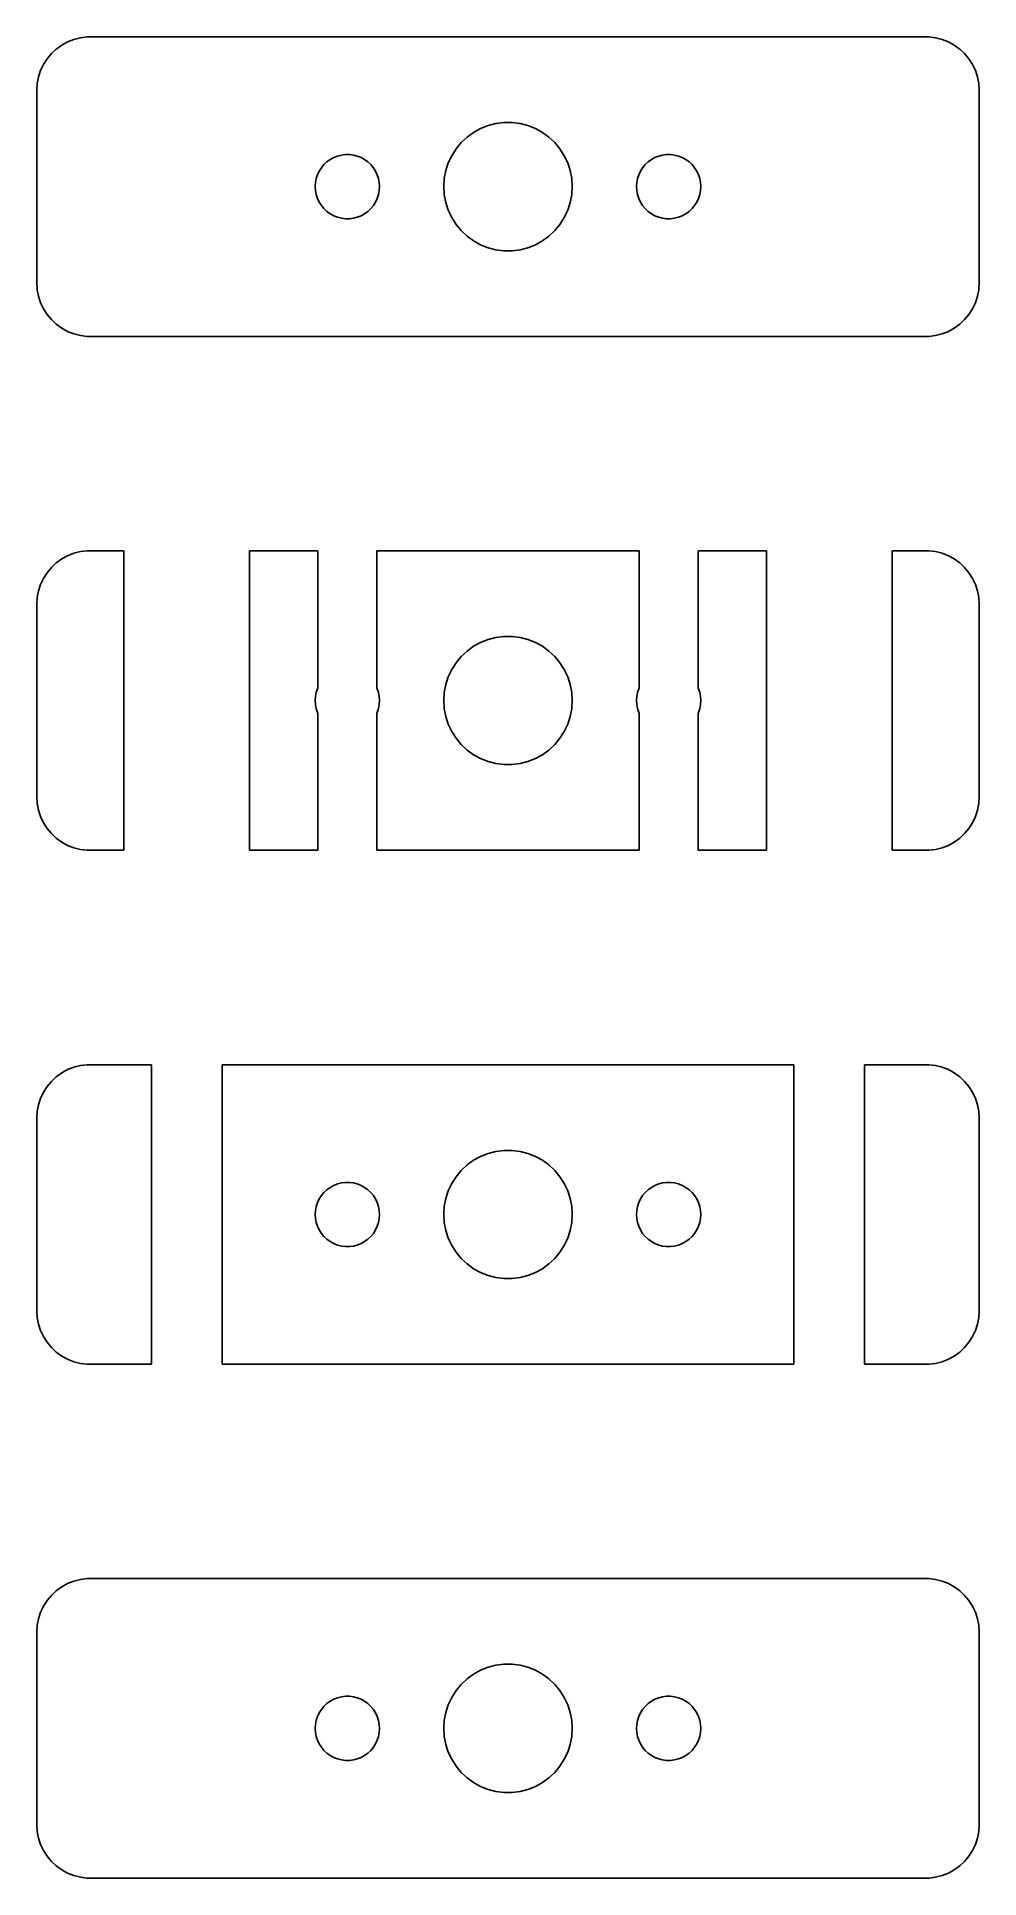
# Model space of a CAD drawing. Header units: metres. Extents: x -22 to 22, y -7 to 79.
import ezdxf

# ---------------------------------------------------------------- set-up
doc = ezdxf.new("R2010")
doc.units = ezdxf.units.M

msp = doc.modelspace()

# ---------------------------------------------------------------- linework, layer by layer
for p, q in [((-21.0936, 78.4263), (-21.3224, 78.2114)), ((-20.8396, 78.6108), (-21.0936, 78.4263)), ((-20.5644, 78.7621), (-20.8396, 78.6108)), ((-20.2725, 78.8776), (-20.5644, 78.7621)), ((-19.9684, 78.9557), (-20.2725, 78.8776)), ((-19.657, 78.9951), (-19.9684, 78.9557)), ((19.657, 78.9951), (-19.657, 78.9951)), ((19.9684, 78.9557), (19.657, 78.9951)), ((20.2725, 78.8776), (19.9684, 78.9557)), ((20.5644, 78.7621), (20.2725, 78.8776)), ((20.8396, 78.6108), (20.5644, 78.7621)), ((21.0936, 78.4263), (20.8396, 78.6108)), ((21.3224, 78.2114), (21.0936, 78.4263)), ((-21.8244, 77.4203), (-21.9214, 77.1217)), ((-21.6908, 77.7044), (-21.8244, 77.4203)), ((-21.5225, 77.9695), (-21.6908, 77.7044)), ((-21.3224, 78.2114), (-21.5225, 77.9695)), ((21.5225, 77.9695), (21.3224, 78.2114)), ((21.6908, 77.7044), (21.5225, 77.9695)), ((21.8244, 77.4203), (21.6908, 77.7044)), ((21.9214, 77.1217), (21.8244, 77.4203)), ((-21.9803, 76.8133), (-22, 76.5)), ((-21.9214, 77.1217), (-21.9803, 76.8133)), ((21.9803, 76.8133), (21.9214, 77.1217)), ((22, 76.5), (21.9803, 76.8133)), ((-22, 76.5), (-22, 67.5)), ((22, 67.5), (22, 76.5)), ((-1.27733, 74.7145), (-0.927048, 74.8532)), ((-0.927048, 74.8532), (-0.562134, 74.9469)), ((-0.562134, 74.9469), (-0.18837, 74.9941)), ((-0.18837, 74.9941), (0.18837, 74.9941)), ((0.18837, 74.9941), (0.562134, 74.9469)), ((0.562134, 74.9469), (0.927048, 74.8532)), ((0.927048, 74.8532), (1.27733, 74.7145)), ((-2.42705, 73.7634), (-2.1869, 74.0536)), ((-2.1869, 74.0536), (-1.91226, 74.3115)), ((-1.91226, 74.3115), (-1.60747, 74.533)), ((-1.60747, 74.533), (-1.27733, 74.7145)), ((1.27733, 74.7145), (1.60747, 74.533)), ((1.60747, 74.533), (1.91226, 74.3115)), ((1.91226, 74.3115), (2.1869, 74.0536)), ((2.1869, 74.0536), (2.42705, 73.7634)), ((-8.59344, 73.0268), (-8.45613, 73.1558)), ((-8.45613, 73.1558), (-8.30373, 73.2665)), ((-8.30373, 73.2665), (-8.13866, 73.3572)), ((-8.13866, 73.3572), (-7.96352, 73.4266)), ((-7.96352, 73.4266), (-7.78107, 73.4734)), ((-7.78107, 73.4734), (-7.59418, 73.497)), ((-7.59418, 73.497), (-7.40581, 73.497)), ((-7.40581, 73.497), (-7.21892, 73.4734)), ((-7.21892, 73.4734), (-7.03647, 73.4266)), ((-7.03647, 73.4266), (-6.86133, 73.3572)), ((-6.86133, 73.3572), (-6.69626, 73.2665)), ((-6.69626, 73.2665), (-6.54385, 73.1558)), ((-6.54385, 73.1558), (-6.40654, 73.0268)), ((-2.90575, 72.7461), (-2.78932, 73.1044)), ((-2.78932, 73.1044), (-2.62891, 73.4453)), ((-2.62891, 73.4453), (-2.42705, 73.7634)), ((2.42705, 73.7634), (2.62891, 73.4453)), ((2.62891, 73.4453), (2.78932, 73.1044)), ((2.78932, 73.1044), (2.90575, 72.7461)), ((6.40654, 73.0268), (6.54385, 73.1558)), ((6.54385, 73.1558), (6.69626, 73.2665)), ((6.69626, 73.2665), (6.86133, 73.3572)), ((6.86133, 73.3572), (7.03647, 73.4266)), ((7.03647, 73.4266), (7.21892, 73.4734)), ((7.21892, 73.4734), (7.40581, 73.497)), ((7.40581, 73.497), (7.59418, 73.497)), ((7.59418, 73.497), (7.78107, 73.4734)), ((7.78107, 73.4734), (7.96352, 73.4266)), ((7.96352, 73.4266), (8.13866, 73.3572)), ((8.13866, 73.3572), (8.30373, 73.2665)), ((8.30373, 73.2665), (8.45613, 73.1558)), ((8.45613, 73.1558), (8.59344, 73.0268)), ((-8.98816, 72.188), (-8.95287, 72.373)), ((-8.95287, 72.373), (-8.89465, 72.5522)), ((-8.89465, 72.5522), (-8.81445, 72.7226)), ((-8.81445, 72.7226), (-8.71352, 72.8817)), ((-8.71352, 72.8817), (-8.59344, 73.0268)), ((-6.40654, 73.0268), (-6.28647, 72.8817)), ((-6.28647, 72.8817), (-6.18553, 72.7226)), ((-6.18553, 72.7226), (-6.10533, 72.5522)), ((-6.10533, 72.5522), (-6.04712, 72.373)), ((-6.04712, 72.373), (-6.01183, 72.188)), ((-3, 72), (-2.97633, 72.376)), ((-2.97633, 72.376), (-2.90575, 72.7461)), ((2.90575, 72.7461), (2.97633, 72.376)), ((2.97633, 72.376), (3, 72)), ((6.01183, 72.188), (6.04712, 72.373)), ((6.04712, 72.373), (6.10533, 72.5522)), ((6.10533, 72.5522), (6.18553, 72.7226)), ((6.18553, 72.7226), (6.28647, 72.8817)), ((6.28647, 72.8817), (6.40654, 73.0268)), ((8.59344, 73.0268), (8.71352, 72.8817)), ((8.71352, 72.8817), (8.81445, 72.7226)), ((8.81445, 72.7226), (8.89465, 72.5522)), ((8.89465, 72.5522), (8.95287, 72.373)), ((8.95287, 72.373), (8.98816, 72.188)), ((-9, 72), (-8.98816, 72.188)), ((-8.98816, 71.812), (-9, 72)), ((-8.95287, 71.627), (-8.98816, 71.812)), ((-8.89465, 71.4478), (-8.95287, 71.627)), ((-8.81445, 71.2774), (-8.89465, 71.4478)), ((-6.10533, 71.4478), (-6.18553, 71.2774)), ((-6.04712, 71.627), (-6.10533, 71.4478)), ((-6.01183, 71.812), (-6.04712, 71.627)), ((-6.01183, 72.188), (-6, 72)), ((-6, 72), (-6.01183, 71.812)), ((-2.97633, 71.624), (-3, 72)), ((-2.90575, 71.2539), (-2.97633, 71.624)), ((2.97633, 71.624), (2.90575, 71.2539)), ((3, 72), (2.97633, 71.624)), ((6, 72), (6.01183, 72.188)), ((6.01183, 71.812), (6, 72)), ((6.04712, 71.627), (6.01183, 71.812)), ((6.10533, 71.4478), (6.04712, 71.627)), ((6.18553, 71.2774), (6.10533, 71.4478)), ((8.89465, 71.4478), (8.81445, 71.2774)), ((8.95287, 71.627), (8.89465, 71.4478)), ((8.98816, 71.812), (8.95287, 71.627)), ((8.98816, 72.188), (9, 72)), ((9, 72), (8.98816, 71.812)), ((-8.71352, 71.1183), (-8.81445, 71.2774)), ((-8.59344, 70.9732), (-8.71352, 71.1183)), ((-8.45613, 70.8442), (-8.59344, 70.9732)), ((-8.30373, 70.7335), (-8.45613, 70.8442)), ((-8.13866, 70.6428), (-8.30373, 70.7335)), ((-7.96352, 70.5734), (-8.13866, 70.6428)), ((-7.78107, 70.5266), (-7.96352, 70.5734)), ((-7.59418, 70.503), (-7.78107, 70.5266)), ((-7.21892, 70.5266), (-7.40581, 70.503)), ((-7.03647, 70.5734), (-7.21892, 70.5266)), ((-6.86133, 70.6428), (-7.03647, 70.5734)), ((-6.69626, 70.7335), (-6.86133, 70.6428)), ((-6.54385, 70.8442), (-6.69626, 70.7335)), ((-6.40654, 70.9732), (-6.54385, 70.8442)), ((-6.28647, 71.1183), (-6.40654, 70.9732)), ((-6.18553, 71.2774), (-6.28647, 71.1183)), ((-2.78932, 70.8956), (-2.90575, 71.2539)), ((-2.62891, 70.5547), (-2.78932, 70.8956)), ((-2.42705, 70.2366), (-2.62891, 70.5547)), ((2.62891, 70.5547), (2.42705, 70.2366)), ((2.78932, 70.8956), (2.62891, 70.5547)), ((2.90575, 71.2539), (2.78932, 70.8956)), ((6.28647, 71.1183), (6.18553, 71.2774)), ((6.40654, 70.9732), (6.28647, 71.1183)), ((6.54385, 70.8442), (6.40654, 70.9732)), ((6.69626, 70.7335), (6.54385, 70.8442)), ((6.86133, 70.6428), (6.69626, 70.7335)), ((7.03647, 70.5734), (6.86133, 70.6428)), ((7.21892, 70.5266), (7.03647, 70.5734)), ((7.40581, 70.503), (7.21892, 70.5266)), ((7.78107, 70.5266), (7.59418, 70.503)), ((7.96352, 70.5734), (7.78107, 70.5266)), ((8.13866, 70.6428), (7.96352, 70.5734)), ((8.30373, 70.7335), (8.13866, 70.6428)), ((8.45613, 70.8442), (8.30373, 70.7335)), ((8.59344, 70.9732), (8.45613, 70.8442)), ((8.71352, 71.1183), (8.59344, 70.9732)), ((8.81445, 71.2774), (8.71352, 71.1183)), ((-7.40581, 70.503), (-7.59418, 70.503)), ((-2.1869, 69.9464), (-2.42705, 70.2366)), ((-1.91226, 69.6885), (-2.1869, 69.9464)), ((-1.60747, 69.467), (-1.91226, 69.6885)), ((1.91226, 69.6885), (1.60747, 69.467)), ((2.1869, 69.9464), (1.91226, 69.6885)), ((2.42705, 70.2366), (2.1869, 69.9464)), ((7.59418, 70.503), (7.40581, 70.503)), ((-1.27733, 69.2855), (-1.60747, 69.467)), ((-0.927048, 69.1468), (-1.27733, 69.2855)), ((-0.562134, 69.0531), (-0.927048, 69.1468)), ((-0.18837, 69.0059), (-0.562134, 69.0531)), ((0.18837, 69.0059), (-0.18837, 69.0059)), ((0.562134, 69.0531), (0.18837, 69.0059)), ((0.927048, 69.1468), (0.562134, 69.0531)), ((1.27733, 69.2855), (0.927048, 69.1468)), ((1.60747, 69.467), (1.27733, 69.2855)), ((-22, 67.5), (-21.9803, 67.1867)), ((-21.9803, 67.1867), (-21.9214, 66.8783)), ((21.9214, 66.8783), (21.9803, 67.1867)), ((21.9803, 67.1867), (22, 67.5)), ((-21.9214, 66.8783), (-21.8244, 66.5797)), ((-21.8244, 66.5797), (-21.6908, 66.2956)), ((-21.6908, 66.2956), (-21.5225, 66.0305)), ((21.5225, 66.0305), (21.6908, 66.2956)), ((21.6908, 66.2956), (21.8244, 66.5797)), ((21.8244, 66.5797), (21.9214, 66.8783)), ((-21.5225, 66.0305), (-21.3224, 65.7886)), ((-21.3224, 65.7886), (-21.0936, 65.5737)), ((-21.0936, 65.5737), (-20.8396, 65.3892)), ((-20.8396, 65.3892), (-20.5644, 65.2379)), ((20.5644, 65.2379), (20.8396, 65.3892)), ((20.8396, 65.3892), (21.0936, 65.5737)), ((21.0936, 65.5737), (21.3224, 65.7886)), ((21.3224, 65.7886), (21.5225, 66.0305)), ((-20.5644, 65.2379), (-20.2725, 65.1224)), ((-20.2725, 65.1224), (-19.9684, 65.0443)), ((-19.9684, 65.0443), (-19.657, 65.0049)), ((-19.657, 65.0049), (19.657, 65.0049)), ((19.657, 65.0049), (19.9684, 65.0443)), ((19.9684, 65.0443), (20.2725, 65.1224)), ((20.2725, 65.1224), (20.5644, 65.2379)), ((-21.3224, 54.2114), (-21.5225, 53.9695)), ((-21.0936, 54.4263), (-21.3224, 54.2114)), ((-20.8396, 54.6108), (-21.0936, 54.4263)), ((-20.5644, 54.7621), (-20.8396, 54.6108)), ((-20.2725, 54.8776), (-20.5644, 54.7621)), ((-19.9684, 54.9557), (-20.2725, 54.8776)), ((-19.657, 54.9951), (-19.9684, 54.9557)), ((-17.9336, 54.9951), (-19.657, 54.9951)), ((-17.9336, 41.0049), (-17.9336, 54.9951)), ((-8.87216, 54.9951), (-12.0664, 54.9951)), ((-12.0664, 54.9951), (-12.0664, 41.0049)), ((-8.87216, 48.6), (-8.87216, 54.9951)), ((6.12782, 54.9951), (-6.12782, 54.9951)), ((-6.12782, 54.9951), (-6.12782, 48.6)), ((6.12782, 48.6), (6.12782, 54.9951)), ((12.0664, 54.9951), (8.87216, 54.9951)), ((8.87216, 54.9951), (8.87216, 48.6)), ((12.0664, 41.0049), (12.0664, 54.9951)), ((19.657, 54.9951), (17.9336, 54.9951)), ((17.9336, 54.9951), (17.9336, 41.0049)), ((19.9684, 54.9557), (19.657, 54.9951)), ((20.2725, 54.8776), (19.9684, 54.9557)), ((20.5644, 54.7621), (20.2725, 54.8776)), ((20.8396, 54.6108), (20.5644, 54.7621)), ((21.0936, 54.4263), (20.8396, 54.6108)), ((21.3224, 54.2114), (21.0936, 54.4263)), ((21.5225, 53.9695), (21.3224, 54.2114)), ((-21.8244, 53.4203), (-21.9214, 53.1217)), ((-21.6908, 53.7044), (-21.8244, 53.4203)), ((-21.5225, 53.9695), (-21.6908, 53.7044)), ((21.6908, 53.7044), (21.5225, 53.9695)), ((21.8244, 53.4203), (21.6908, 53.7044)), ((21.9214, 53.1217), (21.8244, 53.4203)), ((-21.9803, 52.8133), (-22, 52.5)), ((-22, 52.5), (-22, 43.5)), ((-21.9214, 53.1217), (-21.9803, 52.8133)), ((21.9803, 52.8133), (21.9214, 53.1217)), ((22, 52.5), (21.9803, 52.8133)), ((22, 43.5), (22, 52.5)), ((-1.27733, 50.7145), (-0.927048, 50.8532)), ((-0.927048, 50.8532), (-0.562134, 50.9469)), ((-0.562134, 50.9469), (-0.18837, 50.9941)), ((-0.18837, 50.9941), (0.18837, 50.9941)), ((0.18837, 50.9941), (0.562134, 50.9469)), ((0.562134, 50.9469), (0.927048, 50.8532)), ((0.927048, 50.8532), (1.27733, 50.7145)), ((-2.42705, 49.7634), (-2.1869, 50.0536)), ((-2.1869, 50.0536), (-1.91226, 50.3115)), ((-1.91226, 50.3115), (-1.60747, 50.533)), ((-1.60747, 50.533), (-1.27733, 50.7145)), ((1.27733, 50.7145), (1.60747, 50.533)), ((1.60747, 50.533), (1.91226, 50.3115)), ((1.91226, 50.3115), (2.1869, 50.0536)), ((2.1869, 50.0536), (2.42705, 49.7634)), ((-2.90575, 48.7461), (-2.78932, 49.1044)), ((-2.78932, 49.1044), (-2.62891, 49.4453)), ((-2.62891, 49.4453), (-2.42705, 49.7634)), ((2.42705, 49.7634), (2.62891, 49.4453)), ((2.62891, 49.4453), (2.78932, 49.1044)), ((2.78932, 49.1044), (2.90575, 48.7461)), ((-9, 48), (-8.98816, 48.188)), ((-8.98816, 48.188), (-8.95287, 48.373)), ((-8.95287, 48.373), (-8.89465, 48.5522)), ((-8.89465, 48.5522), (-8.87216, 48.6)), ((-6.12782, 48.6), (-6.10533, 48.5522)), ((-6.10533, 48.5522), (-6.04712, 48.373)), ((-6.04712, 48.373), (-6.01183, 48.188)), ((-6.01183, 48.188), (-6, 48)), ((-3, 48), (-2.97633, 48.376)), ((-2.97633, 48.376), (-2.90575, 48.7461)), ((2.90575, 48.7461), (2.97633, 48.376)), ((2.97633, 48.376), (3, 48)), ((6, 48), (6.01183, 48.188)), ((6.01183, 48.188), (6.04712, 48.373)), ((6.04712, 48.373), (6.10533, 48.5522)), ((6.10533, 48.5522), (6.12782, 48.6)), ((8.87216, 48.6), (8.89465, 48.5522)), ((8.89465, 48.5522), (8.95287, 48.373)), ((8.95287, 48.373), (8.98816, 48.188)), ((8.98816, 48.188), (9, 48)), ((-8.98816, 47.812), (-9, 48)), ((-8.95287, 47.627), (-8.98816, 47.812)), ((-8.89465, 47.4478), (-8.95287, 47.627)), ((-8.87216, 47.4), (-8.89465, 47.4478)), ((-8.87216, 41.0049), (-8.87216, 47.4)), ((-6.10533, 47.4478), (-6.12782, 47.4)), ((-6.12782, 47.4), (-6.12782, 41.0049)), ((-6.04712, 47.627), (-6.10533, 47.4478)), ((-6.01183, 47.812), (-6.04712, 47.627)), ((-6, 48), (-6.01183, 47.812)), ((-2.97633, 47.624), (-3, 48)), ((-2.90575, 47.2539), (-2.97633, 47.624)), ((2.97633, 47.624), (2.90575, 47.2539)), ((3, 48), (2.97633, 47.624)), ((6.01183, 47.812), (6, 48)), ((6.04712, 47.627), (6.01183, 47.812)), ((6.10533, 47.4478), (6.04712, 47.627)), ((6.12782, 47.4), (6.10533, 47.4478)), ((6.12782, 41.0049), (6.12782, 47.4)), ((8.89465, 47.4478), (8.87216, 47.4)), ((8.87216, 47.4), (8.87216, 41.0049)), ((8.95287, 47.627), (8.89465, 47.4478)), ((8.98816, 47.812), (8.95287, 47.627)), ((9, 48), (8.98816, 47.812)), ((-2.78932, 46.8956), (-2.90575, 47.2539)), ((-2.62891, 46.5547), (-2.78932, 46.8956)), ((-2.42705, 46.2366), (-2.62891, 46.5547)), ((2.62891, 46.5547), (2.42705, 46.2366)), ((2.78932, 46.8956), (2.62891, 46.5547)), ((2.90575, 47.2539), (2.78932, 46.8956)), ((-2.1869, 45.9464), (-2.42705, 46.2366)), ((-1.91226, 45.6885), (-2.1869, 45.9464)), ((-1.60747, 45.467), (-1.91226, 45.6885)), ((1.91226, 45.6885), (1.60747, 45.467)), ((2.1869, 45.9464), (1.91226, 45.6885)), ((2.42705, 46.2366), (2.1869, 45.9464)), ((-1.27733, 45.2855), (-1.60747, 45.467)), ((-0.927048, 45.1468), (-1.27733, 45.2855)), ((-0.562134, 45.0531), (-0.927048, 45.1468)), ((-0.18837, 45.0059), (-0.562134, 45.0531)), ((0.18837, 45.0059), (-0.18837, 45.0059)), ((0.562134, 45.0531), (0.18837, 45.0059)), ((0.927048, 45.1468), (0.562134, 45.0531)), ((1.27733, 45.2855), (0.927048, 45.1468)), ((1.60747, 45.467), (1.27733, 45.2855)), ((-22, 43.5), (-21.9803, 43.1867)), ((-21.9803, 43.1867), (-21.9214, 42.8783)), ((21.9214, 42.8783), (21.9803, 43.1867)), ((21.9803, 43.1867), (22, 43.5)), ((-21.9214, 42.8783), (-21.8244, 42.5797)), ((-21.8244, 42.5797), (-21.6908, 42.2956)), ((-21.6908, 42.2956), (-21.5225, 42.0305)), ((21.5225, 42.0305), (21.6908, 42.2956)), ((21.6908, 42.2956), (21.8244, 42.5797)), ((21.8244, 42.5797), (21.9214, 42.8783)), ((-21.5225, 42.0305), (-21.3224, 41.7886)), ((-21.3224, 41.7886), (-21.0936, 41.5737)), ((-21.0936, 41.5737), (-20.8396, 41.3892)), ((-20.8396, 41.3892), (-20.5644, 41.2379)), ((20.5644, 41.2379), (20.8396, 41.3892)), ((20.8396, 41.3892), (21.0936, 41.5737)), ((21.0936, 41.5737), (21.3224, 41.7886)), ((21.3224, 41.7886), (21.5225, 42.0305)), ((-20.5644, 41.2379), (-20.2725, 41.1224)), ((-20.2725, 41.1224), (-19.9684, 41.0443)), ((-19.9684, 41.0443), (-19.657, 41.0049)), ((-19.657, 41.0049), (-17.9336, 41.0049)), ((-12.0664, 41.0049), (-8.87216, 41.0049)), ((-6.12782, 41.0049), (6.12782, 41.0049)), ((8.87216, 41.0049), (12.0664, 41.0049)), ((17.9336, 41.0049), (19.657, 41.0049)), ((19.657, 41.0049), (19.9684, 41.0443)), ((19.9684, 41.0443), (20.2725, 41.1224)), ((20.2725, 41.1224), (20.5644, 41.2379)), ((-19.657, 30.9951), (-19.9684, 30.9557)), ((-16.6529, 30.9951), (-19.657, 30.9951)), ((-16.6529, 17.0049), (-16.6529, 30.9951)), ((13.3471, 30.9951), (-13.3471, 30.9951)), ((-13.3471, 30.9951), (-13.3471, 17.0049)), ((13.3471, 17.0049), (13.3471, 30.9951)), ((19.657, 30.9951), (16.6529, 30.9951)), ((16.6529, 30.9951), (16.6529, 17.0049)), ((19.9684, 30.9557), (19.657, 30.9951)), ((-21.3224, 30.2114), (-21.5225, 29.9695)), ((-21.0936, 30.4263), (-21.3224, 30.2114)), ((-20.8396, 30.6108), (-21.0936, 30.4263)), ((-20.5644, 30.7621), (-20.8396, 30.6108)), ((-20.2725, 30.8776), (-20.5644, 30.7621)), ((-19.9684, 30.9557), (-20.2725, 30.8776)), ((20.2725, 30.8776), (19.9684, 30.9557)), ((20.5644, 30.7621), (20.2725, 30.8776)), ((20.8396, 30.6108), (20.5644, 30.7621)), ((21.0936, 30.4263), (20.8396, 30.6108)), ((21.3224, 30.2114), (21.0936, 30.4263)), ((21.5225, 29.9695), (21.3224, 30.2114)), ((-21.8244, 29.4203), (-21.9214, 29.1217)), ((-21.6908, 29.7044), (-21.8244, 29.4203)), ((-21.5225, 29.9695), (-21.6908, 29.7044)), ((21.6908, 29.7044), (21.5225, 29.9695)), ((21.8244, 29.4203), (21.6908, 29.7044)), ((21.9214, 29.1217), (21.8244, 29.4203)), ((-21.9803, 28.8133), (-22, 28.5)), ((-22, 28.5), (-22, 19.5)), ((-21.9214, 29.1217), (-21.9803, 28.8133)), ((21.9803, 28.8133), (21.9214, 29.1217)), ((22, 28.5), (21.9803, 28.8133)), ((22, 19.5), (22, 28.5)), ((-1.60747, 26.533), (-1.27733, 26.7145)), ((-1.27733, 26.7145), (-0.927048, 26.8532)), ((-0.927048, 26.8532), (-0.562134, 26.9469)), ((-0.562134, 26.9469), (-0.18837, 26.9941)), ((-0.18837, 26.9941), (0.18837, 26.9941)), ((0.18837, 26.9941), (0.562134, 26.9469)), ((0.562134, 26.9469), (0.927048, 26.8532)), ((0.927048, 26.8532), (1.27733, 26.7145)), ((1.27733, 26.7145), (1.60747, 26.533)), ((-2.42705, 25.7634), (-2.1869, 26.0536)), ((-2.1869, 26.0536), (-1.91226, 26.3115)), ((-1.91226, 26.3115), (-1.60747, 26.533)), ((1.60747, 26.533), (1.91226, 26.3115)), ((1.91226, 26.3115), (2.1869, 26.0536)), ((2.1869, 26.0536), (2.42705, 25.7634)), ((-8.71352, 24.8817), (-8.59344, 25.0268)), ((-8.59344, 25.0268), (-8.45613, 25.1558)), ((-8.45613, 25.1558), (-8.30373, 25.2665)), ((-8.30373, 25.2665), (-8.13866, 25.3572)), ((-8.13866, 25.3572), (-7.96352, 25.4266)), ((-7.96352, 25.4266), (-7.78107, 25.4734)), ((-7.78107, 25.4734), (-7.59418, 25.497)), ((-7.59418, 25.497), (-7.40581, 25.497)), ((-7.40581, 25.497), (-7.21892, 25.4734)), ((-7.21892, 25.4734), (-7.03647, 25.4266)), ((-7.03647, 25.4266), (-6.86133, 25.3572)), ((-6.86133, 25.3572), (-6.69626, 25.2665)), ((-6.69626, 25.2665), (-6.54385, 25.1558)), ((-6.54385, 25.1558), (-6.40654, 25.0268)), ((-6.40654, 25.0268), (-6.28647, 24.8817)), ((-2.90575, 24.7461), (-2.78932, 25.1044)), ((-2.78932, 25.1044), (-2.62891, 25.4453)), ((-2.62891, 25.4453), (-2.42705, 25.7634)), ((2.42705, 25.7634), (2.62891, 25.4453)), ((2.62891, 25.4453), (2.78932, 25.1044)), ((2.78932, 25.1044), (2.90575, 24.7461)), ((6.28647, 24.8817), (6.40654, 25.0268)), ((6.40654, 25.0268), (6.54385, 25.1558)), ((6.54385, 25.1558), (6.69626, 25.2665)), ((6.69626, 25.2665), (6.86133, 25.3572)), ((6.86133, 25.3572), (7.03647, 25.4266)), ((7.03647, 25.4266), (7.21892, 25.4734)), ((7.21892, 25.4734), (7.40581, 25.497)), ((7.40581, 25.497), (7.59418, 25.497)), ((7.59418, 25.497), (7.78107, 25.4734)), ((7.78107, 25.4734), (7.96352, 25.4266)), ((7.96352, 25.4266), (8.13866, 25.3572)), ((8.13866, 25.3572), (8.30373, 25.2665)), ((8.30373, 25.2665), (8.45613, 25.1558)), ((8.45613, 25.1558), (8.59344, 25.0268)), ((8.59344, 25.0268), (8.71352, 24.8817)), ((-9, 24), (-8.98816, 24.188)), ((-8.98816, 24.188), (-8.95287, 24.373)), ((-8.95287, 24.373), (-8.89465, 24.5522)), ((-8.89465, 24.5522), (-8.81445, 24.7226)), ((-8.81445, 24.7226), (-8.71352, 24.8817)), ((-6.28647, 24.8817), (-6.18553, 24.7226)), ((-6.18553, 24.7226), (-6.10533, 24.5522)), ((-6.10533, 24.5522), (-6.04712, 24.373)), ((-6.04712, 24.373), (-6.01183, 24.188)), ((-6.01183, 24.188), (-6, 24)), ((-3, 24), (-2.97633, 24.376)), ((-2.97633, 24.376), (-2.90575, 24.7461)), ((2.90575, 24.7461), (2.97633, 24.376)), ((2.97633, 24.376), (3, 24)), ((6, 24), (6.01183, 24.188)), ((6.01183, 24.188), (6.04712, 24.373)), ((6.04712, 24.373), (6.10533, 24.5522)), ((6.10533, 24.5522), (6.18553, 24.7226)), ((6.18553, 24.7226), (6.28647, 24.8817)), ((8.71352, 24.8817), (8.81445, 24.7226)), ((8.81445, 24.7226), (8.89465, 24.5522)), ((8.89465, 24.5522), (8.95287, 24.373)), ((8.95287, 24.373), (8.98816, 24.188)), ((8.98816, 24.188), (9, 24)), ((-8.98816, 23.812), (-9, 24)), ((-8.95287, 23.627), (-8.98816, 23.812)), ((-8.89465, 23.4478), (-8.95287, 23.627)), ((-8.81445, 23.2774), (-8.89465, 23.4478)), ((-8.71352, 23.1183), (-8.81445, 23.2774)), ((-6.18553, 23.2774), (-6.28647, 23.1183)), ((-6.10533, 23.4478), (-6.18553, 23.2774)), ((-6.04712, 23.627), (-6.10533, 23.4478)), ((-6.01183, 23.812), (-6.04712, 23.627)), ((-6, 24), (-6.01183, 23.812)), ((-2.97633, 23.624), (-3, 24)), ((-2.90575, 23.2539), (-2.97633, 23.624)), ((-2.78932, 22.8956), (-2.90575, 23.2539)), ((2.90575, 23.2539), (2.78932, 22.8956)), ((2.97633, 23.624), (2.90575, 23.2539)), ((3, 24), (2.97633, 23.624)), ((6.01183, 23.812), (6, 24)), ((6.04712, 23.627), (6.01183, 23.812)), ((6.10533, 23.4478), (6.04712, 23.627)), ((6.18553, 23.2774), (6.10533, 23.4478)), ((6.28647, 23.1183), (6.18553, 23.2774)), ((8.81445, 23.2774), (8.71352, 23.1183)), ((8.89465, 23.4478), (8.81445, 23.2774)), ((8.95287, 23.627), (8.89465, 23.4478)), ((8.98816, 23.812), (8.95287, 23.627)), ((9, 24), (8.98816, 23.812)), ((-8.59344, 22.9732), (-8.71352, 23.1183)), ((-8.45613, 22.8442), (-8.59344, 22.9732)), ((-8.30373, 22.7335), (-8.45613, 22.8442)), ((-8.13866, 22.6428), (-8.30373, 22.7335)), ((-7.96352, 22.5734), (-8.13866, 22.6428)), ((-7.78107, 22.5266), (-7.96352, 22.5734)), ((-7.59418, 22.503), (-7.78107, 22.5266)), ((-7.40581, 22.503), (-7.59418, 22.503)), ((-7.21892, 22.5266), (-7.40581, 22.503)), ((-7.03647, 22.5734), (-7.21892, 22.5266)), ((-6.86133, 22.6428), (-7.03647, 22.5734)), ((-6.69626, 22.7335), (-6.86133, 22.6428)), ((-6.54385, 22.8442), (-6.69626, 22.7335)), ((-6.40654, 22.9732), (-6.54385, 22.8442)), ((-6.28647, 23.1183), (-6.40654, 22.9732)), ((-2.62891, 22.5547), (-2.78932, 22.8956)), ((-2.42705, 22.2366), (-2.62891, 22.5547)), ((2.62891, 22.5547), (2.42705, 22.2366)), ((2.78932, 22.8956), (2.62891, 22.5547)), ((6.40654, 22.9732), (6.28647, 23.1183)), ((6.54385, 22.8442), (6.40654, 22.9732)), ((6.69626, 22.7335), (6.54385, 22.8442)), ((6.86133, 22.6428), (6.69626, 22.7335)), ((7.03647, 22.5734), (6.86133, 22.6428)), ((7.21892, 22.5266), (7.03647, 22.5734)), ((7.40581, 22.503), (7.21892, 22.5266)), ((7.59418, 22.503), (7.40581, 22.503)), ((7.78107, 22.5266), (7.59418, 22.503)), ((7.96352, 22.5734), (7.78107, 22.5266)), ((8.13866, 22.6428), (7.96352, 22.5734)), ((8.30373, 22.7335), (8.13866, 22.6428)), ((8.45613, 22.8442), (8.30373, 22.7335)), ((8.59344, 22.9732), (8.45613, 22.8442)), ((8.71352, 23.1183), (8.59344, 22.9732)), ((-2.1869, 21.9464), (-2.42705, 22.2366)), ((-1.91226, 21.6885), (-2.1869, 21.9464)), ((-1.60747, 21.467), (-1.91226, 21.6885)), ((1.91226, 21.6885), (1.60747, 21.467)), ((2.1869, 21.9464), (1.91226, 21.6885)), ((2.42705, 22.2366), (2.1869, 21.9464)), ((-1.27733, 21.2855), (-1.60747, 21.467)), ((-0.927048, 21.1468), (-1.27733, 21.2855)), ((-0.562134, 21.0531), (-0.927048, 21.1468)), ((-0.18837, 21.0059), (-0.562134, 21.0531)), ((0.18837, 21.0059), (-0.18837, 21.0059)), ((0.562134, 21.0531), (0.18837, 21.0059)), ((0.927048, 21.1468), (0.562134, 21.0531)), ((1.27733, 21.2855), (0.927048, 21.1468)), ((1.60747, 21.467), (1.27733, 21.2855)), ((-22, 19.5), (-21.9803, 19.1867)), ((-21.9803, 19.1867), (-21.9214, 18.8783)), ((21.9214, 18.8783), (21.9803, 19.1867)), ((21.9803, 19.1867), (22, 19.5)), ((-21.9214, 18.8783), (-21.8244, 18.5797)), ((-21.8244, 18.5797), (-21.6908, 18.2956)), ((-21.6908, 18.2956), (-21.5225, 18.0305)), ((21.5225, 18.0305), (21.6908, 18.2956)), ((21.6908, 18.2956), (21.8244, 18.5797)), ((21.8244, 18.5797), (21.9214, 18.8783)), ((-21.5225, 18.0305), (-21.3224, 17.7886)), ((-21.3224, 17.7886), (-21.0936, 17.5737)), ((-21.0936, 17.5737), (-20.8396, 17.3892)), ((-20.8396, 17.3892), (-20.5644, 17.2379)), ((-20.5644, 17.2379), (-20.2725, 17.1224)), ((20.2725, 17.1224), (20.5644, 17.2379)), ((20.5644, 17.2379), (20.8396, 17.3892)), ((20.8396, 17.3892), (21.0936, 17.5737)), ((21.0936, 17.5737), (21.3224, 17.7886)), ((21.3224, 17.7886), (21.5225, 18.0305)), ((-20.2725, 17.1224), (-19.9684, 17.0443)), ((-19.9684, 17.0443), (-19.657, 17.0049)), ((-19.657, 17.0049), (-16.6529, 17.0049)), ((-13.3471, 17.0049), (13.3471, 17.0049)), ((16.6529, 17.0049), (19.657, 17.0049)), ((19.657, 17.0049), (19.9684, 17.0443)), ((19.9684, 17.0443), (20.2725, 17.1224)), ((-19.9684, 6.9557), (-20.2725, 6.87764)), ((-19.657, 6.99506), (-19.9684, 6.9557)), ((19.657, 6.99506), (-19.657, 6.99506)), ((19.9684, 6.9557), (19.657, 6.99506)), ((20.2725, 6.87764), (19.9684, 6.9557)), ((-21.3224, 6.21136), (-21.5225, 5.96945)), ((-21.0936, 6.42627), (-21.3224, 6.21136)), ((-20.8396, 6.61081), (-21.0936, 6.42627)), ((-20.5644, 6.76205), (-20.8396, 6.61081)), ((-20.2725, 6.87764), (-20.5644, 6.76205)), ((20.5644, 6.76205), (20.2725, 6.87764)), ((20.8396, 6.61081), (20.5644, 6.76205)), ((21.0936, 6.42627), (20.8396, 6.61081)), ((21.3224, 6.21136), (21.0936, 6.42627)), ((21.5225, 5.96945), (21.3224, 6.21136)), ((-21.8244, 5.4203), (-21.9214, 5.12172)), ((-21.6908, 5.70438), (-21.8244, 5.4203)), ((-21.5225, 5.96945), (-21.6908, 5.70438)), ((21.6908, 5.70438), (21.5225, 5.96945)), ((21.8244, 5.4203), (21.6908, 5.70438)), ((21.9214, 5.12172), (21.8244, 5.4203)), ((-21.9803, 4.81332), (-22, 4.5)), ((-22, 4.5), (-22, -4.5)), ((-21.9214, 5.12172), (-21.9803, 4.81332)), ((21.9803, 4.81332), (21.9214, 5.12172)), ((22, 4.5), (21.9803, 4.81332)), ((22, -4.5), (22, 4.5)), ((-1.60747, 2.53297), (-1.27733, 2.71448)), ((-1.27733, 2.71448), (-0.927048, 2.85316)), ((-0.927048, 2.85316), (-0.562134, 2.94685)), ((-0.562134, 2.94685), (-0.18837, 2.99408)), ((-0.18837, 2.99408), (0.18837, 2.99408)), ((0.18837, 2.99408), (0.562134, 2.94685)), ((0.562134, 2.94685), (0.927048, 2.85316)), ((0.927048, 2.85316), (1.27733, 2.71448)), ((1.27733, 2.71448), (1.60747, 2.53297)), ((-2.62891, 1.44525), (-2.42705, 1.76335)), ((-2.42705, 1.76335), (-2.1869, 2.05363)), ((-2.1869, 2.05363), (-1.91226, 2.31154)), ((-1.91226, 2.31154), (-1.60747, 2.53297)), ((1.60747, 2.53297), (1.91226, 2.31154)), ((1.91226, 2.31154), (2.1869, 2.05363)), ((2.1869, 2.05363), (2.42705, 1.76335)), ((2.42705, 1.76335), (2.62891, 1.44525)), ((-8.81445, 0.722626), (-8.71352, 0.881668)), ((-8.71352, 0.881668), (-8.59344, 1.02681)), ((-8.59344, 1.02681), (-8.45613, 1.15576)), ((-8.45613, 1.15576), (-8.30373, 1.26648)), ((-8.30373, 1.26648), (-8.13866, 1.35724)), ((-8.13866, 1.35724), (-7.96352, 1.42657)), ((-7.96352, 1.42657), (-7.78107, 1.47342)), ((-7.78107, 1.47342), (-7.59418, 1.49704)), ((-7.59418, 1.49704), (-7.40581, 1.49704)), ((-7.40581, 1.49704), (-7.21892, 1.47342)), ((-7.21892, 1.47342), (-7.03647, 1.42657)), ((-7.03647, 1.42657), (-6.86133, 1.35724)), ((-6.86133, 1.35724), (-6.69626, 1.26648)), ((-6.69626, 1.26648), (-6.54385, 1.15576)), ((-6.54385, 1.15576), (-6.40654, 1.02681)), ((-6.40654, 1.02681), (-6.28647, 0.881668)), ((-6.28647, 0.881668), (-6.18553, 0.722626)), ((-2.90575, 0.746063), (-2.78932, 1.10437)), ((-2.78932, 1.10437), (-2.62891, 1.44525)), ((2.62891, 1.44525), (2.78932, 1.10437)), ((2.78932, 1.10437), (2.90575, 0.746063)), ((6.18553, 0.722626), (6.28647, 0.881668)), ((6.28647, 0.881668), (6.40654, 1.02681)), ((6.40654, 1.02681), (6.54385, 1.15576)), ((6.54385, 1.15576), (6.69626, 1.26648)), ((6.69626, 1.26648), (6.86133, 1.35724)), ((6.86133, 1.35724), (7.03647, 1.42657)), ((7.03647, 1.42657), (7.21892, 1.47342)), ((7.21892, 1.47342), (7.40581, 1.49704)), ((7.40581, 1.49704), (7.59418, 1.49704)), ((7.59418, 1.49704), (7.78107, 1.47342)), ((7.78107, 1.47342), (7.96352, 1.42657)), ((7.96352, 1.42657), (8.13866, 1.35724)), ((8.13866, 1.35724), (8.30373, 1.26648)), ((8.30373, 1.26648), (8.45613, 1.15576)), ((8.45613, 1.15576), (8.59344, 1.02681)), ((8.59344, 1.02681), (8.71352, 0.881668)), ((8.71352, 0.881668), (8.81445, 0.722626)), ((-9, 0), (-8.98816, 0.187988)), ((-8.98816, -0.187988), (-9, 0)), ((-8.98816, 0.187988), (-8.95287, 0.373032)), ((-8.95287, 0.373032), (-8.89465, 0.552185)), ((-8.89465, 0.552185), (-8.81445, 0.722626)), ((-6.18553, 0.722626), (-6.10533, 0.552185)), ((-6.10533, 0.552185), (-6.04712, 0.373032)), ((-6.04712, 0.373032), (-6.01183, 0.187988)), ((-6.01183, 0.187988), (-6, 0)), ((-6, 0), (-6.01183, -0.187988)), ((-3, 0), (-2.97633, 0.375992)), ((-2.97633, -0.375992), (-3, 0)), ((-2.97633, 0.375992), (-2.90575, 0.746063)), ((2.90575, 0.746063), (2.97633, 0.375992)), ((2.97633, 0.375992), (3, 0)), ((3, 0), (2.97633, -0.375992)), ((6, 0), (6.01183, 0.187988)), ((6.01183, -0.187988), (6, 0)), ((6.01183, 0.187988), (6.04712, 0.373032)), ((6.04712, 0.373032), (6.10533, 0.552185)), ((6.10533, 0.552185), (6.18553, 0.722626)), ((8.81445, 0.722626), (8.89465, 0.552185)), ((8.89465, 0.552185), (8.95287, 0.373032)), ((8.95287, 0.373032), (8.98816, 0.187988)), ((8.98816, 0.187988), (9, 0)), ((9, 0), (8.98816, -0.187988)), ((-8.95287, -0.373032), (-8.98816, -0.187988)), ((-8.89465, -0.552185), (-8.95287, -0.373032)), ((-8.81445, -0.722626), (-8.89465, -0.552185)), ((-8.71352, -0.881668), (-8.81445, -0.722626)), ((-6.18553, -0.722626), (-6.28647, -0.881668)), ((-6.10533, -0.552185), (-6.18553, -0.722626)), ((-6.04712, -0.373032), (-6.10533, -0.552185)), ((-6.01183, -0.187988), (-6.04712, -0.373032)), ((-2.90575, -0.746063), (-2.97633, -0.375992)), ((-2.78932, -1.10437), (-2.90575, -0.746063)), ((2.90575, -0.746063), (2.78932, -1.10437)), ((2.97633, -0.375992), (2.90575, -0.746063)), ((6.04712, -0.373032), (6.01183, -0.187988)), ((6.10533, -0.552185), (6.04712, -0.373032)), ((6.18553, -0.722626), (6.10533, -0.552185)), ((6.28647, -0.881668), (6.18553, -0.722626)), ((8.81445, -0.722626), (8.71352, -0.881668)), ((8.89465, -0.552185), (8.81445, -0.722626)), ((8.95287, -0.373032), (8.89465, -0.552185)), ((8.98816, -0.187988), (8.95287, -0.373032)), ((-8.59344, -1.02681), (-8.71352, -0.881668)), ((-8.45613, -1.15576), (-8.59344, -1.02681)), ((-8.30373, -1.26648), (-8.45613, -1.15576)), ((-8.13866, -1.35724), (-8.30373, -1.26648)), ((-7.96352, -1.42657), (-8.13866, -1.35724)), ((-7.78107, -1.47342), (-7.96352, -1.42657)), ((-7.59418, -1.49704), (-7.78107, -1.47342)), ((-7.40581, -1.49704), (-7.59418, -1.49704)), ((-7.21892, -1.47342), (-7.40581, -1.49704)), ((-7.03647, -1.42657), (-7.21892, -1.47342)), ((-6.86133, -1.35724), (-7.03647, -1.42657)), ((-6.69626, -1.26648), (-6.86133, -1.35724)), ((-6.54385, -1.15576), (-6.69626, -1.26648)), ((-6.40654, -1.02681), (-6.54385, -1.15576)), ((-6.28647, -0.881668), (-6.40654, -1.02681)), ((-2.62891, -1.44525), (-2.78932, -1.10437)), ((-2.42705, -1.76335), (-2.62891, -1.44525)), ((2.62891, -1.44525), (2.42705, -1.76335)), ((2.78932, -1.10437), (2.62891, -1.44525)), ((6.40654, -1.02681), (6.28647, -0.881668)), ((6.54385, -1.15576), (6.40654, -1.02681)), ((6.69626, -1.26648), (6.54385, -1.15576)), ((6.86133, -1.35724), (6.69626, -1.26648)), ((7.03647, -1.42657), (6.86133, -1.35724)), ((7.21892, -1.47342), (7.03647, -1.42657)), ((7.40581, -1.49704), (7.21892, -1.47342)), ((7.59418, -1.49704), (7.40581, -1.49704)), ((7.78107, -1.47342), (7.59418, -1.49704)), ((7.96352, -1.42657), (7.78107, -1.47342)), ((8.13866, -1.35724), (7.96352, -1.42657)), ((8.30373, -1.26648), (8.13866, -1.35724)), ((8.45613, -1.15576), (8.30373, -1.26648)), ((8.59344, -1.02681), (8.45613, -1.15576)), ((8.71352, -0.881668), (8.59344, -1.02681)), ((-2.1869, -2.05363), (-2.42705, -1.76335)), ((-1.91226, -2.31154), (-2.1869, -2.05363)), ((-1.60747, -2.53297), (-1.91226, -2.31154)), ((-1.27733, -2.71448), (-1.60747, -2.53297)), ((1.60747, -2.53297), (1.27733, -2.71448)), ((1.91226, -2.31154), (1.60747, -2.53297)), ((2.1869, -2.05363), (1.91226, -2.31154)), ((2.42705, -1.76335), (2.1869, -2.05363)), ((-0.927048, -2.85316), (-1.27733, -2.71448)), ((-0.562134, -2.94685), (-0.927048, -2.85316)), ((-0.18837, -2.99408), (-0.562134, -2.94685)), ((0.18837, -2.99408), (-0.18837, -2.99408)), ((0.562134, -2.94685), (0.18837, -2.99408)), ((0.927048, -2.85316), (0.562134, -2.94685)), ((1.27733, -2.71448), (0.927048, -2.85316)), ((-22, -4.5), (-21.9803, -4.81332)), ((-21.9803, -4.81332), (-21.9214, -5.12172)), ((-21.9214, -5.12172), (-21.8244, -5.4203)), ((21.8244, -5.4203), (21.9214, -5.12172)), ((21.9214, -5.12172), (21.9803, -4.81332)), ((21.9803, -4.81332), (22, -4.5)), ((-21.8244, -5.4203), (-21.6908, -5.70438)), ((-21.6908, -5.70438), (-21.5225, -5.96945)), ((-21.5225, -5.96945), (-21.3224, -6.21136)), ((21.3224, -6.21136), (21.5225, -5.96945)), ((21.5225, -5.96945), (21.6908, -5.70438)), ((21.6908, -5.70438), (21.8244, -5.4203)), ((-21.3224, -6.21136), (-21.0936, -6.42627)), ((-21.0936, -6.42627), (-20.8396, -6.61081)), ((-20.8396, -6.61081), (-20.5644, -6.76205)), ((-20.5644, -6.76205), (-20.2725, -6.87764)), ((-20.2725, -6.87764), (-19.9684, -6.9557)), ((19.9684, -6.9557), (20.2725, -6.87764)), ((20.2725, -6.87764), (20.5644, -6.76205)), ((20.5644, -6.76205), (20.8396, -6.61081)), ((20.8396, -6.61081), (21.0936, -6.42627)), ((21.0936, -6.42627), (21.3224, -6.21136)), ((-19.9684, -6.9557), (-19.657, -6.99506)), ((-19.657, -6.99506), (19.657, -6.99506)), ((19.657, -6.99506), (19.9684, -6.9557))]:
    msp.add_line(p, q)

doc.saveas('drawing.dxf')
